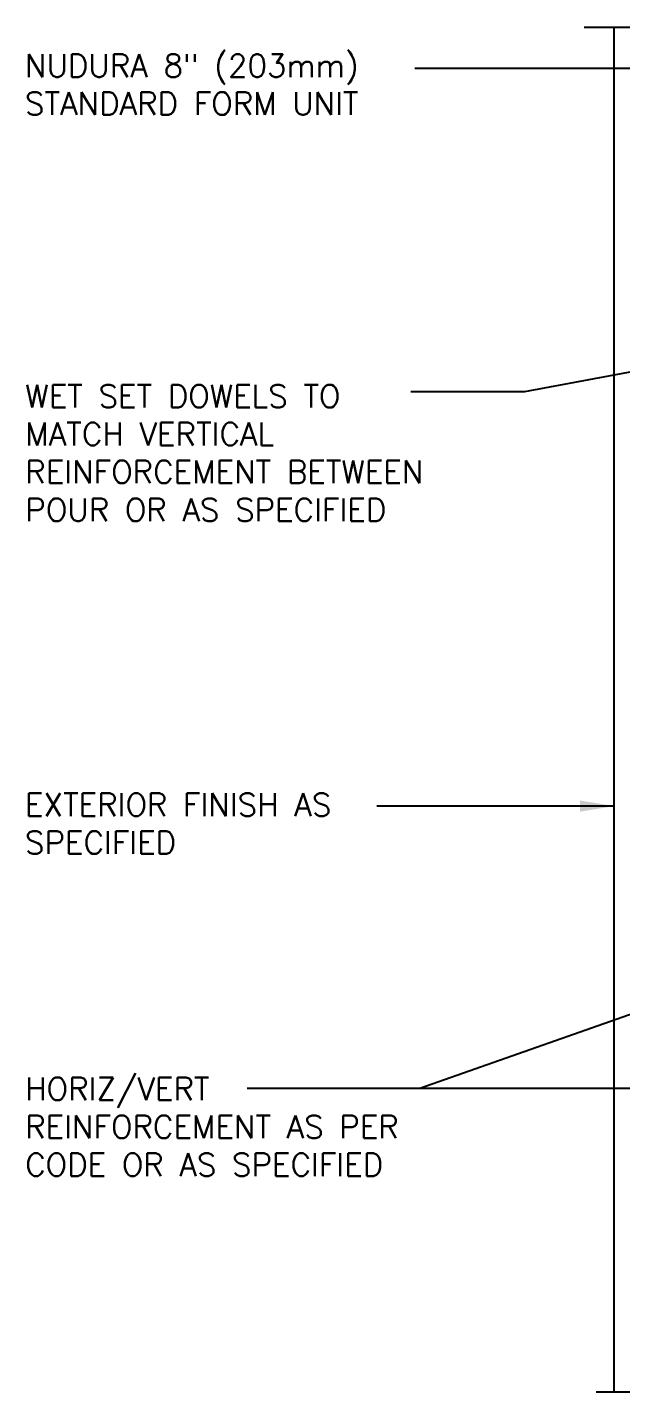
# Model space of a CAD drawing. Header units: inches. Extents: x 168.5 to 226.5, y 174.9 to 250.6.
# Drawn here: x 168.51 to 188.1, y 204.31 to 249.31 of the extents above; entities that cross this region are included whole.
import ezdxf

# ---------------------------------------------------------------- set-up
doc = ezdxf.new("R2010")
doc.units = ezdxf.units.IN
doc.header["$LTSCALE"] = 0.5
doc.header["$MEASUREMENT"] = 0
doc.layers.add('LINE9', color=9, linetype='Continuous')
doc.layers.add('TEXT', color=4, linetype='Continuous')
doc.styles.add('DIM', font='romans.shx', dxfattribs={"width": 0.7})
doc.styles.add('ROMANS', font='romans.shx', dxfattribs={"height": 0.75})
doc.dimstyles.new('ext_12', dxfattribs={"dimscale": 12, "dimtxt": 0.075, "dimasz": 0.09375, "dimexe": 0.09375, "dimexo": 0.0625, "dimgap": 0.0625, "dimtad": 1, "dimdec": 1, "dimzin": 2, "dimdsep": 46, "dimlunit": 4, "dimtxsty": 'DIM', "dimcen": 0.09, "dimdle": 0.09375, "dimclrt": 4, "dimadec": 0, "dimazin": 0, "dimtfac": 1, "dimtdec": 1, "dimtmove": 2, "dimatfit": 3, "dimfxl": 1, "dimfrac": 2, "dimtolj": 1, "dimtzin": 0, "dimarcsym": 0})

msp = doc.modelspace()

# ---------------------------------------------------------------- linework, layer by layer
at = {"layer": 'LINE9'}
for p, q in [((186.862, 249.308), (193.975, 249.308)), ((187.85, 204.308), (187.85, 249.308)), ((187.256, 204.308), (194.178, 204.308))]:
    msp.add_line(p, q, dxfattribs=at)

# ---------------------------------------------------------------- texts
at = {"layer": 'TEXT', "char_height": 0.75, "attachment_point": 4, "style": 'ROMANS'}
for s, insert, width in [('\\A1;NUDURA 8" (203mm) STANDARD FORM UNIT', (168.439, 247.417), 16.57727), ('\\A1;WET SET DOWELS TO MATCH VERTICAL REINFORCEMENT BETWEEN POUR OR AS SPECIFIED', (168.451, 235.27), 14.25833), ('\\A1;EXTERIOR FINISH AS SPECIFIED', (168.439, 223.044), 14.62371), ('HORIZ/VERT REINFORCEMENT AS PER CODE OR AS SPECIFIED', (168.447, 213.046), 15.30561)]:
    msp.add_mtext(s, dxfattribs=dict(at, insert=insert, width=width))

# ---------------------------------------------------------------- leaders
at = {"layer": 'TEXT'}
for points in [[(190.127, 247.945), (181.288, 247.945)], [(193.562, 238.917), (184.9, 237.281), (181.151, 237.281)], [(187.85, 223.622), (180.028, 223.621)], [(195.422, 219.235), (181.445, 214.304), (175.755, 214.304)]]:
    msp.add_leader(points, dimstyle='ext_12', override={"dimgap": 0.0625, "dimtad": 0}, dxfattribs=at)
msp.add_leader([(194.982, 214.304), (175.755, 214.304)], dimstyle='ext_12', dxfattribs=at)

doc.saveas('drawing.dxf')
